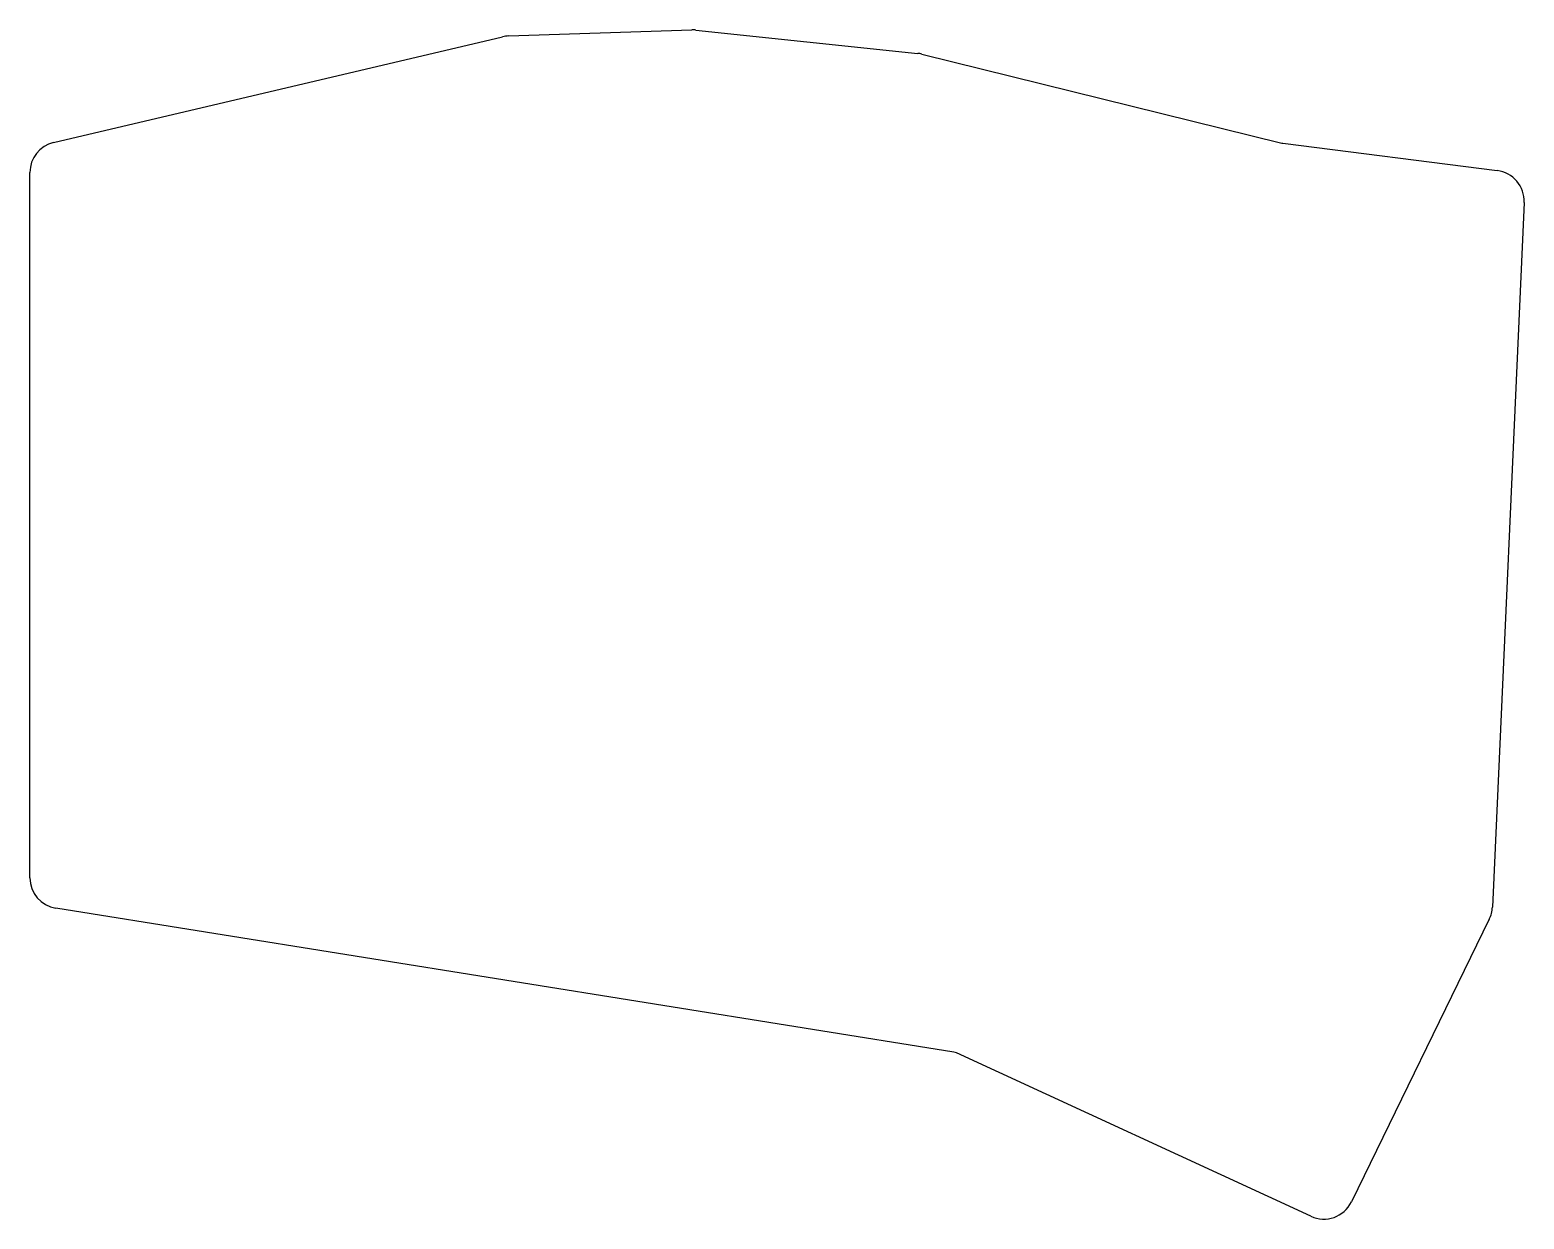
# Model space of a CAD drawing. Header units: millimetres. Extents: x 88 to 234, y -175 to -59.
import ezdxf

# ---------------------------------------------------------------- set-up
doc = ezdxf.new("R2010")
doc.units = ezdxf.units.MM

msp = doc.modelspace()

# ---------------------------------------------------------------- linework, layer by layer
for p, q in [((134.63, -59.77), (152.46, -59.18)), ((152.87, -59.2), (174.48, -61.47)), ((90.31, -70.16), (134.04, -59.85)), ((174.88, -61.54), (209.92, -70.21)), ((210.03, -70.23), (230.91, -72.89)), ((88, -141.8), (88, -73.08)), ((233.53, -76), (230.44, -144.66)), ((177.98, -158.78), (90.53, -144.76)), ((230.14, -145.84), (216.71, -173.37)), ((212.76, -174.77), (178.24, -158.86))]:
    msp.add_line(p, q)
for centre, radius, start, end in [((152.56, -62.18), 3, 84, 91.9072), ((134.73, -62.77), 3, 91.9072, 103.2667), ((174.16, -64.45), 3, 76.0928, 84), ((91, -73.08), 3, 103.2667, 180), ((210.16, -69.24), 1, 256.0928, 262.7546), ((230.53, -75.86), 3, 357.4242, 442.7546), ((91, -141.8), 3, 180, 260.8908), ((227.44, -144.52), 3, 334, 357.4242), ((177.82, -159.77), 1, 65.2476, 80.8908), ((214.01, -172.05), 3, 245.2476, 334)]:
    msp.add_arc(centre, radius, start, end)

doc.saveas('drawing.dxf')
